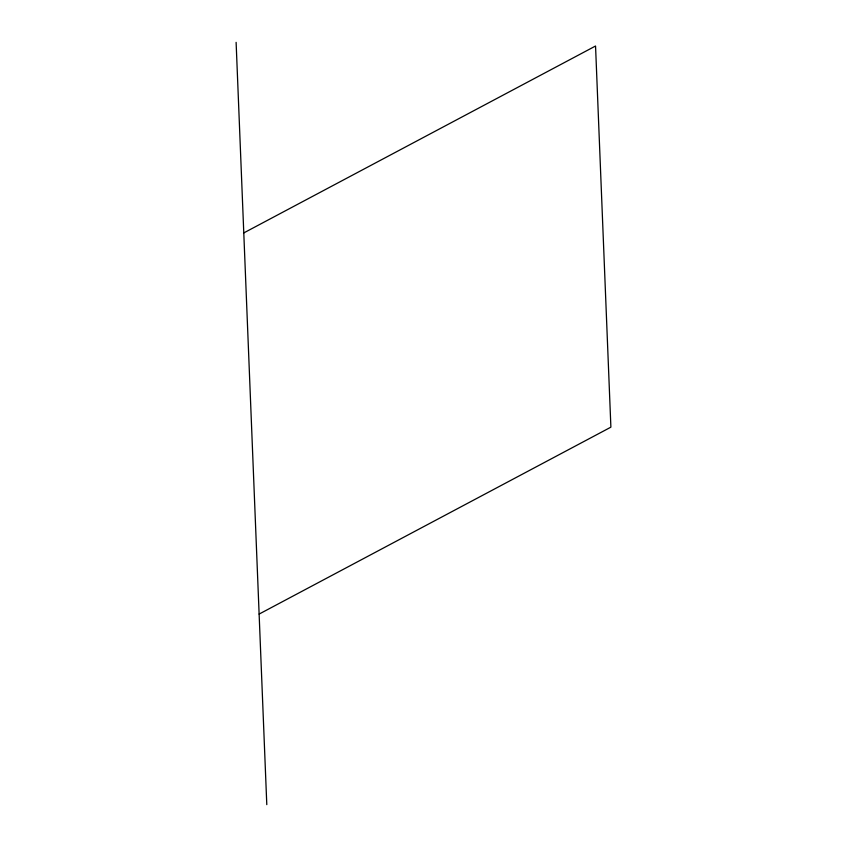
<?xml version="1.0" encoding="UTF-8"?>
<svg xmlns="http://www.w3.org/2000/svg" width="847" height="847" viewBox="0 0 847 847"><rect width="100%" height="100%" fill="white"/><g stroke="black" fill="none" stroke-linecap="round" stroke-linejoin="round"><path stroke-width="1.27" d="M243.777 232.925L595.547 46.013L610.888 427.163L259.129 614.075M236.112 42.35L266.794 804.65"/></g></svg>
